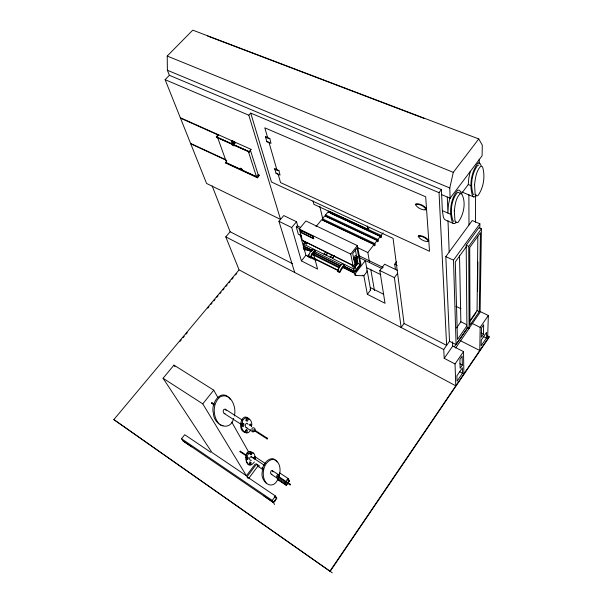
<?xml version="1.0" encoding="UTF-8"?>
<svg xmlns="http://www.w3.org/2000/svg" width="603" height="603" viewBox="0 0 603 603"><rect width="100%" height="100%" fill="white"/><g stroke="black" fill="none" stroke-linecap="round" stroke-linejoin="round"><path stroke-width="0.9" d="M475.435 222.175L475.609 194.935M469.3 321.783L477.071 310.598L477.84 236.278M477.561 291.143L477.877 262.071M479.181 163.903L479.234 159.267M479.83 228.062L479.882 223.811L472.247 220.525L445.821 256.637L449.514 341.245L443.733 349.529L444.223 358.318L455.039 363.963L455.785 385.83L239.082 269.865L225.778 236.858L230.142 231.778L212.143 185.935M479.287 311.668L480.433 232.675L469.729 247.494L469.963 325.115L479.287 311.668L477.071 310.598M481.435 228.808L480.101 312.369L469.119 328.22L466.91 327.12L466.179 245.225L478.88 227.708L481.435 228.808L468.735 246.371L469.119 328.22M480.063 311.495L488.34 315.49L480.169 327.384L479.784 350.501L460.488 340.725M483.448 334.122L483.666 324.761L481.488 327.926L481.307 337.243L483.448 334.122L481.073 332.946M456.486 222.062L455.054 223.374L453.697 223.6L452.506 222.733C448.858 212.399 450.486 198.704 457.632 190.247L459.026 190.133L460.225 191.189L461.144 193.329M461.205 193.955L468.252 184.541L468.795 178.247L470.302 171.297M486.387 338.087L486.553 332.359L481.254 340.122L481.149 345.79L486.387 338.087L483.274 336.542M487.601 338.999L488.34 315.49M487.458 335.886L489.146 336.723L489.123 337.281L330.165 571.365L113.854 419.598L238.961 270.016M274.727 168.742L276.099 173.423L280.041 175.089L278.963 170.664C271.146 166.262 275.835 170.898 278.963 170.664M234.318 415.897C236.851 407.492 230.745 391.641 220.065 396.902C212.309 403.415 212.603 416.567 219.062 423.901M265.41 136.632L266.903 141.743L271.003 143.393L269.812 138.547C261.657 134.137 266.579 138.833 269.812 138.547M253.245 458.695C253.298 456.524 255.8 457.835 254.775 459.411M253.908 458.461L253.901 457.473M232.449 142.564C232.668 143.424 236.022 144.125 235.019 142.934M357.195 257.7C356.298 259.818 356.501 255.099 357.21 257.262M441.637 194.633L450.124 198.221L449.785 187.978L453.29 172.345L478.752 138.931L192.772 30.15L167.219 56.049L167.393 70.257L169.375 75.307L441.404 189.546L442.368 210.666L443.371 217.223L444.358 219.168L445.579 220.057L453.697 223.6M449.996 197.663L448.466 204.425L447.886 213.047L447.283 197.023M415.821 204.266L415.957 203.852C419.801 203.279 424.437 205.713 426.54 208.94L425.062 209.595M233.632 418.392C230.014 432.841 213.545 424.911 213.402 413.213C210.281 403.369 221.603 386.9 230.331 399.488M249.506 425.379C250.049 423.14 252.227 425.386 251.202 426.758M245.858 457.406L246.318 456.629M337.981 270.543L310.635 257.074L310.56 256.516L337.989 270.212M315.256 251.85L312.633 254.149L310.387 257.903L308.337 256.878A3.52 1.553 -63.4 0 1 308.141 256.154L310.259 252.062A7.191 3.151 -63.4 0 1 311.495 250.524L312.821 249.371L314.872 250.388L315.256 251.85L341.599 264.921M310.387 257.903A3.528 1.545 -63.4 0 1 310.191 257.18L312.316 253.079A7.198 3.136 -63.3 0 1 313.552 251.541L314.872 250.388M344.547 266.383L341.961 268.772L339.685 272.609L337.552 271.538A3.595 1.462 -63.2 0 1 337.386 270.822L339.557 266.647A7.334 2.962 -63.2 0 1 340.793 265.071L342.097 263.88L344.23 264.936L344.547 266.383L354.451 271.591L355.325 270.649L355.469 271.373L360.918 264.325L357.36 245.609L305.887 220.962L299.239 229.05L302.404 240.401L354.443 266.292L354.737 267.755L353.765 269.006L354.21 271.177M339.685 272.609A3.595 1.455 -63.2 0 1 339.519 271.885L341.697 267.709L344.23 264.936M337.552 271.538L337.906 270.807M308.676 256.162L309.03 255.476M338.268 270.114L338.637 269.458M254.338 461.966C244.516 474.93 242.022 443.725 253.283 453.486M250.712 429.758C247.019 437.831 239.135 428.507 242.037 422.831C243.793 413.696 253.23 418.701 251.632 426.042M255.144 458.777C255.054 444.652 241.17 456.818 248.346 464.122L249.454 464.4M462.486 373.219L457.059 381.202L456.893 375.842L462.38 367.792L462.486 373.219L459.365 371.584M329.992 571.018L489.146 336.723M462.328 365.034L460.127 368.26L459.916 359.365L462.162 356.094L462.328 365.034L459.946 363.797M455.039 363.963L463.519 351.617L452.717 346.084L452.559 341.848M454.436 346.687L467.807 327.414M449.514 341.245L456.094 344.599L468.184 327.158M455.597 348.044L469.42 328.077M444.223 358.318L452.717 346.084M466.903 325.876L457.443 339.489L455.288 261.943L466.194 246.883M470.34 320.924L476.031 312.731M456.546 327.957L460.858 321.791L459.516 255.619M456.094 344.599L453.494 260.164L479.882 223.811M259.659 466.074L256.584 464.039L247.019 476.8L275.473 496.02L276.739 498.289L273.543 502.683L263.865 495.968M277.425 479.377L286.244 485.227L289.395 480.908L288.219 478.548L279.604 472.88M169.375 75.307L165.116 79.671L206.573 183.448L280.546 219.394L248.82 115.211L250.735 113.1L271.478 182.016L393.081 238.373L404.063 323.517L401.153 327.512L394.392 277.629L397.588 273.363M274.584 504.492L272.247 500.437L275.473 496.02M286.244 485.227L285.046 482.89L288.219 478.548M248.873 478.187L257.82 466.232L256.584 464.039M217.887 397.528L213.726 390.164L173.973 365.116L163.074 378.262L211.954 452.484L246.408 475.744L255.34 463.843M450.124 198.221L482.114 155.74L482.272 145.082L478.752 138.931M395.417 269.443L394.724 264.197L396.646 261.657M397.565 270.453L384.616 264.212L379.815 270.521L385.031 303.286L367.355 294.324L370.672 289.953L365.343 260.526L355.416 273.363L355.853 275.511L363.85 275.737L367.287 271.26L366.624 270.935M404.063 323.517L446.627 345.376L439.037 192.659L441.404 189.546M369.458 261.838L367.838 252.551L374.184 244.366L321.768 219.582L315.995 226.683M375.058 245.044L374.817 243.552L377.335 240.296L324.934 215.701L322.401 218.806L322.763 220.306L375.058 245.044L374.425 245.858L374.184 244.366M378.194 240.989L377.968 239.489L380.478 236.248L328.077 211.841L325.56 214.932L325.906 216.439L378.194 240.989L377.568 241.795L377.335 240.296M380.478 236.248L380.704 237.755L381.322 236.949L381.104 235.441L383.101 232.864M360.142 264.431L355.966 269.82L352.695 253.486L356.999 247.991L360.142 264.431L357.986 263.375L357.097 258.808M355.559 271.704L360.73 265.026M354.933 261.257L355.476 261.325L355.061 261.024M357.149 263.307L356.139 264.604L355.242 260.089L356.26 258.777L357.149 263.307L355.702 262.599M354.617 264.4L356.064 265.109L357.353 263.443L356.343 258.265L354.157 257.202L353.283 258.318M354.858 267.408L357.986 263.375M356.064 265.109L355.031 259.946L356.343 258.265M354.443 266.292L353.019 265.343L350.72 254.082L357.36 245.609M313.047 200.844L313.899 204.327L367.815 229.411L369.458 227.323M353.765 269.006L332.389 258.423L333.919 256.019M332.389 258.423L334.544 255.702M331.861 255.159L330.24 257.202L331.816 254.979M330.24 257.202L326.05 255.122L327.617 252.913M326.05 255.122L327.663 253.094M191.656 446.8L183.289 441.215L181.526 438.735L184.722 434.718L210.749 452.295M246.408 475.744L202.781 403.867L213.726 390.164M304.002 241.426L304.409 242.896L303.437 244.094L324.007 254.278L325.53 251.881M313.296 252.989L317.593 269.104L301.387 260.888L305.917 255.28L300.121 234.59M307.794 256.237L308.955 254.79M312.369 235.818L300.49 230.323L301.131 232.622L313.635 238.728L313.409 236.994M309.241 250.456L303.897 249.604L303.286 247.441L304.455 246.001M304.409 242.896L306.573 243.966L307.666 242.61M313.635 238.728L313.206 236.225M301.131 232.622L300.656 230.12M301.696 235.894L298.342 234.25L296.284 226.977L297.241 225.816L300.611 227.452M301.387 260.888L291.701 227.542L296.518 221.723L283.749 215.565L278.94 221.316L294.701 272.481M180.033 341.343L181.239 339.896M183.056 337.733L184.262 336.286M186.071 334.122L187.277 332.675M207.801 308.125L209.007 306.678M210.824 304.515L212.03 303.068M213.839 300.905L215.045 299.457M216.854 297.294L218.067 295.847M219.876 293.684L221.082 292.236M222.891 290.073L224.097 288.626M225.914 286.463L227.12 285.015M228.929 282.852L230.135 281.405M231.951 279.242L233.157 277.795M235.569 274.908L236.775 273.468M217.638 137.552L226.69 162.833L256.448 176.656L258.167 174.682L250.396 150.2M259.184 175.149L257.421 177.749L259.184 175.149L258.167 174.682M251.021 149.333L249.19 152.024L251.021 149.333L180.305 117.698M257.421 177.749L225.695 162.998L226.645 161.943M225.695 162.998L226.494 161.521M249.19 152.024L216.454 137.296L216.296 136.843L218.271 134.68L218.429 135.132L180.485 118.15M216.454 137.296L217.939 135.675M476.476 195.033L475.096 196.533L473.792 196.947L461.717 191.92M337.906 270.054L337.816 270.702M251.421 460.3C249.031 461.461 249.016 456.124 251.376 456.712L264.408 465.312M249.928 451.866C251.526 451.112 251.541 454.685 249.959 454.285M245.594 417.495C247.434 416.741 247.494 420.932 245.647 420.389M428.153 241.23L428.778 240.68C426.705 237.635 422.401 235.336 418.716 235.675L418.791 236.572M478.782 165.132L477.614 165.418C471.87 173.272 470.039 184.955 473.136 194.181L474.124 194.807M290.307 484.269L290.133 484.895L290.352 484.299L277.795 476.001M271.945 474.297L270.8 473.777L270.566 472.398L271.064 471.018L271.998 470.453L278.684 474.749L278.85 477.41L277.38 478.315L271.305 474.29M267.235 438.132L267.106 438.886L267.235 438.132L253.803 429.54M245.157 431.989L246.054 431.318L246.152 429.803M246.981 427.715C243.341 427.776 246.288 420.291 248.104 424.444M225.04 413.635C222.484 413.831 222.597 408.389 225.228 409.181L242.285 420.065M231.725 141.577C230.142 142.022 234.786 143.989 234.318 143.205M286.787 483.998L287.608 483.908L287.412 483.139M274.161 501.342L274.991 501.251L274.795 500.467M278.413 474.546C276.634 474.297 276.016 477.44 277.38 478.315M249.258 464.031L250.373 463.157L249.883 461.559M246.363 459.041L247.494 458.167L247.192 456.675M240.115 451.813L240.205 451.172L240.062 451.775L246.363 455.951M245.127 432.366C236.24 430.648 241.969 409.716 249.476 419.726M220.419 424.994L223.027 425.816M310.635 257.074L310.741 256.471M252.936 431.936C259.803 429.178 248.76 424.082 252.936 431.936L246.212 427.625M312.181 254.391L312.226 253.577L312.181 254.391L339.391 267.966M241.532 425.733C242.941 426.11 243.265 423.788 242.466 422.982M233.112 142.625L233.647 142.821M233.67 142.971L232.879 142.647M211.774 403.467L211.864 402.721L211.713 403.422L214.14 404.982M207.628 36.037L424.022 118.392M167.219 56.049L453.29 172.345M468.252 184.541L471.018 185.679M167.393 70.257L449.785 187.978M250.735 113.1L439.037 192.659M165.116 79.671L248.82 115.211M442.368 210.666L450.652 214.246M266.79 141.404L268.983 142.361L276.845 169.699M466.179 245.225L468.735 246.371M216.296 136.843L249.039 151.572M218.49 137.936L248.323 151.345L256.448 176.656M275.993 173.091L277.395 173.732M445.821 256.637L453.494 260.164M190.578 143.408L225.763 159.689M190.744 143.823L226.751 160.496M225.545 162.576L257.285 177.327M381.104 235.441L328.703 211.065L329.042 212.588M330.73 213.372L345.911 220.442M347.592 221.233L381.322 236.949M325.56 214.932L377.968 239.489M322.401 218.806L374.817 243.552M394.724 264.197L397.249 265.403M357.692 247.682L367.838 252.551M358.732 255.627L383.161 267.468M296.284 226.977L299.668 228.62M359.456 257.669L382.204 268.719M299.239 229.05L350.72 254.082M300.49 230.323L313.04 236.429M455.951 306.286L460.978 308.736M278.94 221.316L291.701 227.542M379.815 270.521L394.392 277.629M301.296 232.419L313.801 238.524M354.014 258.242L354.451 258.453M353.577 259.23L355.031 259.946M366.647 267.724L380.817 274.674M471.885 323.306L480.169 327.384M302.404 240.401L353.019 265.343M354.737 267.755L352.438 266.616L352.137 265.154M323.917 253.908L326.004 254.941M330.195 257.021L332.306 258.061M460.858 321.791L466.647 324.648M362.787 275.209L363.85 275.737L367.355 294.324M303.437 244.094L304.048 246.288L312.377 250.418M304.198 246.431L304.575 246.619L304.048 246.288M305.412 247.034L312.09 250.351M343.823 266.096L354.677 271.486M303.286 247.441L311.698 251.617M313.379 252.453L340.28 265.84M342.805 267.091L355.416 273.363M311.065 251.617L304.394 248.3L304.899 250.109M313.568 252.868L340.243 266.134M342.745 267.378L354.413 273.189L354.783 274.976L355.853 275.511M312.271 253.592L339.504 267.159M308.141 256.154L310.191 257.18M337.386 270.822L339.519 271.893M305.917 255.28L315.949 260.315M370.31 287.578L383.689 294.294M370.031 289.628L370.672 289.953M230.142 231.778L292.432 263.654M225.778 236.858L443.733 349.529M234.19 142.421L234.65 142.685M473.792 196.947L472.654 196.239C469.081 185.641 471.192 172.187 477.795 163.164L479.136 162.848L480.282 163.73L481.149 165.735M211.932 402.744L214.299 404.266M253.622 430.271L267.046 438.863M224.248 413.522L242.783 425.424M163.074 378.262L202.781 403.867M249.853 453.305L251.413 454.33M254.549 456.396L265.508 463.609M287.081 479.242L289.282 480.697L286.139 485.016L277.719 479.43M247.185 453.132L248.172 453.788M287.186 479.453L289.395 480.908M240.265 451.187L246.521 455.325M277.629 476.626L290.133 484.895M261.973 467.604L263.511 468.621M278.126 478.3L285.046 482.89M257.82 466.232L263.179 469.782M274.327 496.533L276.626 498.086L273.423 502.48L183.124 440.989M274.531 496.797L276.739 498.289M181.526 438.735L272.247 500.437M332.291 572.85L113.854 419.598M251.376 456.712L251.911 457.247M272.315 470.528L273.053 471.923M454.029 221.505L452.996 220.736C449.838 211.743 451.248 199.849 457.458 192.485L458.672 192.372L459.712 193.284M225.228 409.181L226.117 410.402M266.586 483.598C260.436 476.445 262.961 461.061 273.099 459.215C282.279 461.762 281.179 475.104 276.641 481.458C270.551 490.759 259.795 479.852 262.343 471.621C261.634 464.37 271.275 453.147 277.026 461.951M173.973 365.116L174.96 366.714M247.019 476.8L247.878 478.224M231.756 422.092L248.866 452.378M355.024 257.828C354.3 257.157 355.22 254.345 355.823 256.102M250.072 424.188L250.283 425.303M267.611 137.59L264.807 127.844L425.68 196.782L429.524 251.27L280.553 182.588L278.096 174.048M296.518 221.723L297.716 226.012M306.166 242.489L306.573 243.966M319.786 206.271L322.816 219.07M355.318 249.672L356.742 256.976M370.755 269.262L374.478 290.601M367.235 225.944L367.815 229.411M448.006 220.796L449.182 252.046M240.868 424.135L240.883 424.55M463.519 351.617L463.88 373.913M250.509 424.007L250.524 425.334M468.87 194.581L468.998 224.964M454.293 210.877L454.926 220.231L455.732 221.927L456.765 222.695L457.941 222.492C463.805 214.985 466.488 201.915 461.491 193.555L460.285 193.669C455.649 197.957 455.137 204.967 454.293 210.877M474.561 184.526L475.104 193.736L475.865 195.312L476.845 195.937L477.975 195.576C483.636 187.706 485.392 176.264 482.581 167.001L481.601 166.247L480.433 166.541C476.046 171.327 475.413 178.352 474.561 184.526M314.027 251.564L314.269 252.084L314.027 251.564M356.358 257.127C356.682 261.71 358.159 254.104 356.358 257.127M357.18 257.556C357.391 260.617 358.378 255.544 357.18 257.556M242.052 424.459C242.956 431.16 245.851 420.246 242.052 424.459M246.19 419.093C247.049 425.816 249.974 414.917 246.19 419.093M245.436 430.685C246.303 437.22 249.16 426.517 245.436 430.685M246.846 458.061C247.464 462.923 249.732 454.866 246.846 458.061M250.456 453.29C251.036 458.174 253.328 450.124 250.456 453.29M249.748 463.081C250.343 467.838 252.582 459.916 249.748 463.081M235.087 142.444C229.947 142.768 230.165 138.381 235.087 142.444M415.595 204.327L415.452 204.741C417.578 207.96 422.183 210.379 426.027 209.836L426.178 209.422C424.067 206.196 419.432 203.761 415.595 204.327M418.361 236.135L418.233 236.504C420.314 239.542 424.595 241.826 428.288 241.517L428.432 241.147C426.359 238.102 422.055 235.803 418.361 236.135M232.163 144.652L234.145 145.843L232.163 144.652M240.198 168.222L242.127 169.39L240.198 168.222"/></g></svg>
